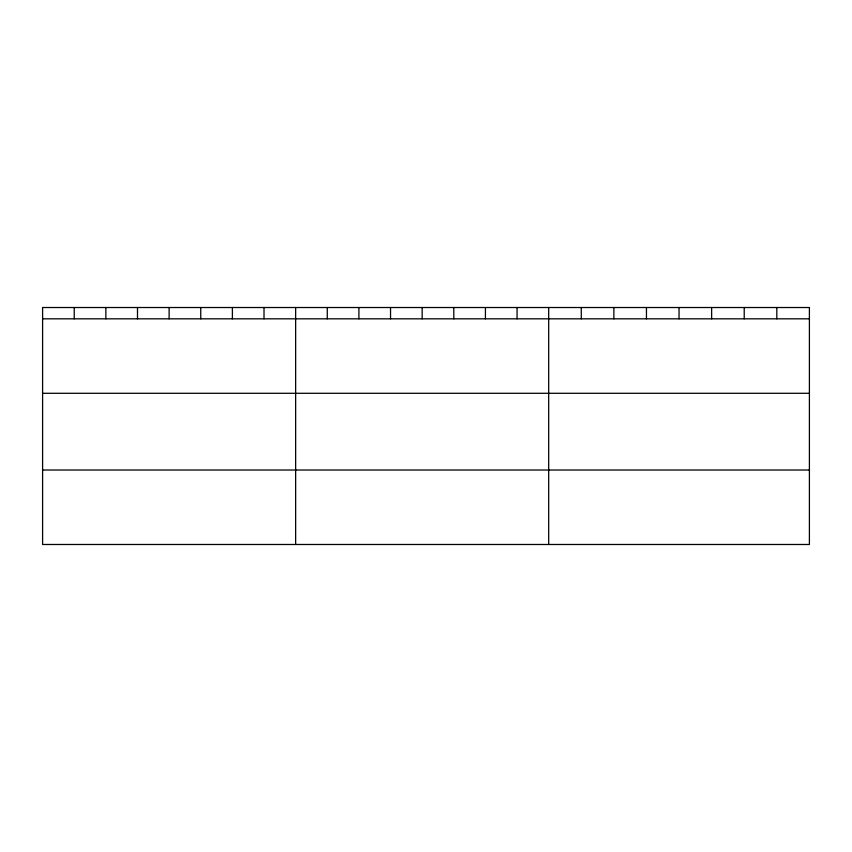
<?xml version="1.0" encoding="UTF-8"?>
<svg xmlns="http://www.w3.org/2000/svg" width="852" height="852" viewBox="0 0 852 852"><rect width="100%" height="100%" fill="white"/><g stroke="black" fill="none" stroke-linecap="round" stroke-linejoin="round"><path stroke-width="1.28" d="M42.6 318.829L809.4 318.829M42.6 393.294L809.4 393.294M42.6 470.016L809.4 470.016M776.811 307.519L776.811 318.829M744.222 307.519L744.222 318.829M711.633 307.519L711.633 318.829M679.044 307.519L679.044 318.829M646.455 307.519L646.455 318.829M613.866 307.519L613.866 318.829M581.277 307.519L581.277 318.829M548.688 307.519L548.688 544.481M517.058 307.519L517.058 318.829M485.427 307.519L485.427 318.829M453.796 307.519L453.796 318.829M422.166 307.519L422.166 318.829M390.535 307.519L390.535 318.829M358.905 307.519L358.905 318.829M327.274 307.519L327.274 318.829M295.644 307.519L295.644 544.481M264.013 307.519L264.013 318.829M232.383 307.519L232.383 318.829M200.752 307.519L200.752 318.829M169.122 307.519L169.122 318.829M137.491 307.519L137.491 318.829M105.861 307.519L105.861 318.829M74.231 307.519L74.231 318.829M809.4 307.519L42.6 307.519L42.6 544.481L809.4 544.481L809.4 307.519"/></g></svg>
